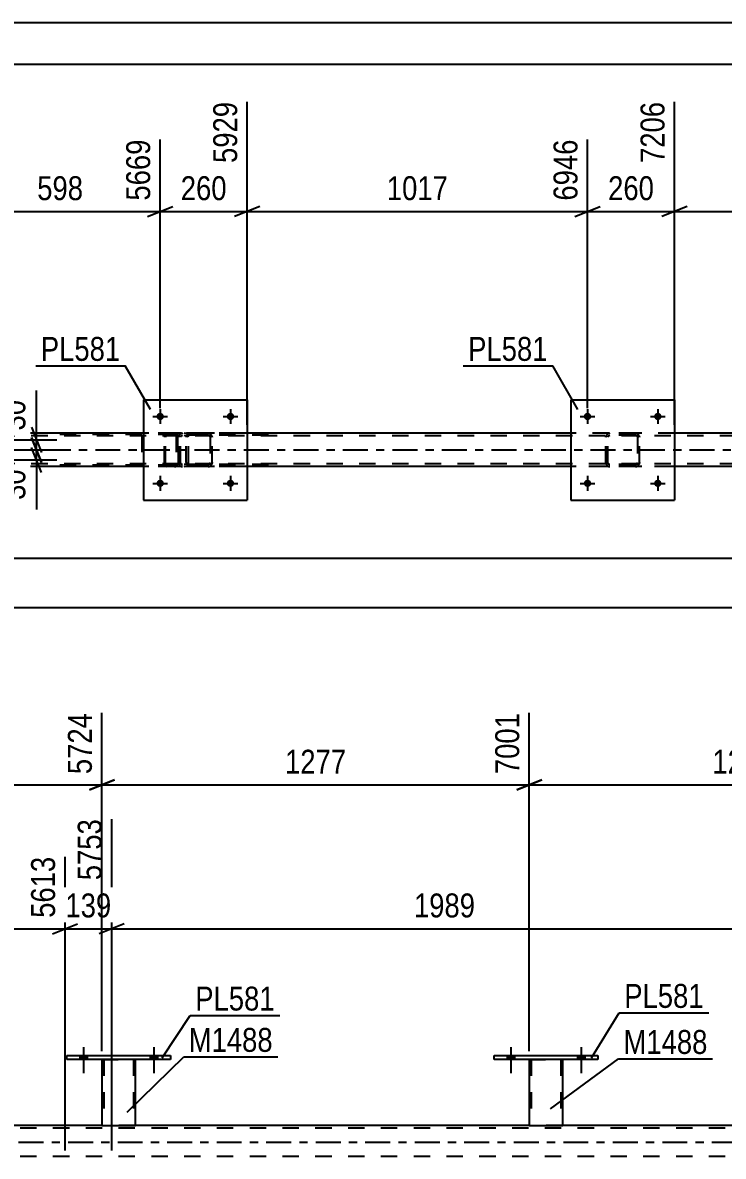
# Model space of a CAD drawing. Header units: millimetres. Extents: x 0 to 841, y 0 to 594.
# Drawn here: x 297 to 380.7, y 458.4 to 594 of the extents above; entities that cross this region are included whole.
import ezdxf

# ---------------------------------------------------------------- set-up
doc = ezdxf.new("R2010")
doc.units = ezdxf.units.MM
doc.linetypes.add('DXK_LINE_DOT2', pattern=[3.9198, 1.9599, -1.9599])
doc.linetypes.add('DXK_LINE_DOT3', pattern=[5.9187, 2.979, -0.9799, 0.9799, -0.9799])
doc.styles.add('Arial Narrow', font='ARIALN.TTF', dxfattribs={"height": 0.2})

# ---------------------------------------------------------------- blocks, each defined once
blk = doc.blocks.new('Unknown-814553173-1135')
at = {"color": 5, "linetype": 'Continuous'}
for p, q in [((841, 594), (0, 594)), ((836, 589), (5, 589))]:
    blk.add_line(p, q, dxfattribs=at)
blk = doc.blocks.new('Part-814553173-2901 - 2851')
at = {"color": 7, "linetype": 'DXK_LINE_DOT2'}
for p, q in [((750.76, 544.58), (86.69, 544.58)), ((323.83, 544.9), (311.43, 544.9)), ((374.91, 544.9), (362.51, 544.9)), ((750.76, 541.22), (86.69, 541.22)), ((750.76, 540.9), (107.11, 540.9)), ((323.83, 540.9), (311.43, 540.9)), ((374.91, 540.9), (362.51, 540.9))]:
    blk.add_line(p, q, dxfattribs=at)
at = {"color": 2, "linetype": 'Continuous'}
for p, q in [((311.43, 544.9), (289.52, 544.9)), ((362.51, 544.9), (323.83, 544.9)), ((413.6, 544.9), (374.91, 544.9)), ((311.43, 540.9), (289.52, 540.9)), ((362.51, 540.9), (323.83, 540.9)), ((413.6, 540.9), (374.91, 540.9))]:
    blk.add_line(p, q, dxfattribs=at)
at = {"color": 7, "linetype": 'DXK_LINE_DOT3'}
blk.add_line((86.69, 542.9), (750.76, 542.9), dxfattribs=at)
blk = doc.blocks.new('Bolt-814553173-2931 - 2851')
at = {"linetype": 'Continuous'}
for points in [[(313.87, 546.9, -1), (312.99, 546.9, -1)], [(322.27, 546.9, -1), (321.39, 546.9, -1)]]:
    blk.add_hatch(color=1, dxfattribs=at).paths.add_polyline_path(points)
at = {"color": 1, "linetype": 'Continuous'}
for p, q in [((312.55, 546.9), (314.31, 546.9)), ((313.43, 547.78), (313.43, 546.02)), ((320.95, 546.9), (322.71, 546.9)), ((321.83, 547.78), (321.83, 546.02))]:
    blk.add_line(p, q, dxfattribs=at)
blk = doc.blocks.new('Bolt-814553173-2932 - 2851')
at = {"linetype": 'Continuous'}
for points in [[(313.87, 538.9, -1), (312.99, 538.9, -1)], [(322.27, 538.9, -1), (321.39, 538.9, -1)]]:
    blk.add_hatch(color=1, dxfattribs=at).paths.add_polyline_path(points)
at = {"color": 1, "linetype": 'Continuous'}
for p, q in [((313.43, 539.78), (313.43, 538.02)), ((321.83, 539.78), (321.83, 538.02)), ((312.55, 538.9), (314.31, 538.9)), ((320.95, 538.9), (322.71, 538.9))]:
    blk.add_line(p, q, dxfattribs=at)
blk = doc.blocks.new('Bolt-814553173-2949 - 2851')
at = {"linetype": 'Continuous'}
for points in [[(364.95, 546.9, -1), (364.07, 546.9, -1)], [(373.35, 546.9, -1), (372.47, 546.9, -1)]]:
    blk.add_hatch(color=1, dxfattribs=at).paths.add_polyline_path(points)
at = {"color": 1, "linetype": 'Continuous'}
for p, q in [((363.63, 546.9), (365.39, 546.9)), ((364.51, 547.78), (364.51, 546.02)), ((372.03, 546.9), (373.79, 546.9)), ((372.91, 547.78), (372.91, 546.02))]:
    blk.add_line(p, q, dxfattribs=at)
blk = doc.blocks.new('Bolt-814553173-2950 - 2851')
at = {"linetype": 'Continuous'}
for points in [[(364.95, 538.9, -1), (364.07, 538.9, -1)], [(373.35, 538.9, -1), (372.47, 538.9, -1)]]:
    blk.add_hatch(color=1, dxfattribs=at).paths.add_polyline_path(points)
at = {"color": 1, "linetype": 'Continuous'}
for p, q in [((364.51, 539.78), (364.51, 538.02)), ((372.91, 539.78), (372.91, 538.02)), ((363.63, 538.9), (365.39, 538.9)), ((372.03, 538.9), (373.79, 538.9))]:
    blk.add_line(p, q, dxfattribs=at)
blk = doc.blocks.new('Part-814553173-2980 - 2851')
at = {"color": 2, "linetype": 'Continuous'}
for p, q in [((311.43, 548.9), (311.43, 536.9)), ((311.43, 548.9), (323.83, 548.9)), ((323.83, 548.9), (323.83, 536.9)), ((311.43, 536.9), (323.83, 536.9))]:
    blk.add_line(p, q, dxfattribs=at)
blk = doc.blocks.new('Part-814553173-2981 - 2851')
at = {"color": 7, "linetype": 'DXK_LINE_DOT2'}
for p, q in [((315.63, 544.42), (315.67, 544.6)), ((315.67, 544.6), (315.63, 544.42)), ((315.63, 541.38), (315.63, 544.42)), ((315.87, 544.42), (315.89, 544.51)), ((315.87, 541.38), (315.87, 544.42)), ((315.89, 544.51), (315.94, 544.59)), ((315.93, 544.86), (316.11, 544.9)), ((316.11, 544.9), (315.93, 544.86)), ((315.94, 544.59), (316.02, 544.64)), ((316.02, 544.64), (316.11, 544.66)), ((319.15, 544.9), (316.11, 544.9)), ((319.15, 544.66), (316.11, 544.66)), ((319.15, 544.9), (319.34, 544.86)), ((319.34, 544.86), (319.15, 544.9)), ((319.15, 544.66), (319.25, 544.64)), ((319.25, 544.64), (319.32, 544.59)), ((319.32, 544.59), (319.38, 544.51)), ((319.38, 544.51), (319.39, 544.42)), ((319.39, 544.42), (319.39, 541.38)), ((319.6, 544.6), (319.63, 544.42)), ((319.63, 544.42), (319.6, 544.6)), ((319.63, 541.38), (319.63, 544.42)), ((315.67, 541.19), (315.63, 541.38)), ((315.63, 541.38), (315.67, 541.19)), ((315.89, 541.29), (315.87, 541.38)), ((315.94, 541.21), (315.89, 541.29)), ((316.02, 541.16), (315.94, 541.21)), ((316.11, 541.14), (316.02, 541.16)), ((319.15, 541.14), (316.11, 541.14)), ((319.25, 541.16), (319.15, 541.14)), ((319.32, 541.21), (319.25, 541.16)), ((319.38, 541.29), (319.32, 541.21)), ((319.39, 541.38), (319.38, 541.29)), ((319.63, 541.38), (319.6, 541.19)), ((319.6, 541.19), (319.63, 541.38)), ((316.11, 540.9), (315.93, 540.93)), ((315.93, 540.93), (316.11, 540.9)), ((319.15, 540.9), (316.11, 540.9)), ((319.34, 540.93), (319.15, 540.9)), ((319.15, 540.9), (319.34, 540.93))]:
    blk.add_line(p, q, dxfattribs=at)
at = {"color": 7, "linetype": 'DXK_LINE_DOT3'}
blk.add_line((317.63, 542.9), (317.63, 542.9), dxfattribs=at)
at = {"color": 7, "linetype": 'DXK_LINE_DOT2'}
for centre, start, end in [((316.11, 544.42), 112.5, 157.5), ((316.11, 544.42), 112.5, 157.5), ((319.15, 544.42), 22.5, 67.5), ((319.15, 544.42), 22.5, 67.5), ((316.11, 541.38), 202.5, 247.5), ((316.11, 541.38), 202.5, 247.5), ((319.15, 541.38), 292.5, 337.5), ((319.15, 541.38), 292.5, 337.5)]:
    blk.add_arc(centre, 0.48, start, end, dxfattribs=at)
blk = doc.blocks.new('Part-814553173-3034 - 2851')
at = {"color": 2, "linetype": 'Continuous'}
for p, q in [((362.51, 548.9), (362.51, 536.9)), ((362.51, 548.9), (374.91, 548.9)), ((374.91, 548.9), (374.91, 536.9)), ((362.51, 536.9), (374.91, 536.9))]:
    blk.add_line(p, q, dxfattribs=at)
blk = doc.blocks.new('Part-814553173-3035 - 2851')
at = {"color": 7, "linetype": 'DXK_LINE_DOT2'}
for p, q in [((366.71, 544.42), (366.75, 544.6)), ((366.75, 544.6), (366.71, 544.42)), ((366.71, 541.38), (366.71, 544.42)), ((366.95, 544.42), (366.97, 544.51)), ((366.95, 541.38), (366.95, 544.42)), ((366.97, 544.51), (367.03, 544.59)), ((367.01, 544.86), (367.19, 544.9)), ((367.19, 544.9), (367.01, 544.86)), ((367.03, 544.59), (367.1, 544.64)), ((367.1, 544.64), (367.19, 544.66)), ((370.23, 544.9), (367.19, 544.9)), ((370.23, 544.66), (367.19, 544.66)), ((370.23, 544.9), (370.42, 544.86)), ((370.42, 544.86), (370.23, 544.9)), ((370.23, 544.66), (370.33, 544.64)), ((370.33, 544.64), (370.4, 544.59)), ((370.4, 544.59), (370.46, 544.51)), ((370.46, 544.51), (370.47, 544.42)), ((370.47, 544.42), (370.47, 541.38)), ((370.68, 544.6), (370.71, 544.42)), ((370.71, 544.42), (370.68, 544.6)), ((370.71, 541.38), (370.71, 544.42)), ((366.75, 541.19), (366.71, 541.38)), ((366.71, 541.38), (366.75, 541.19)), ((366.97, 541.29), (366.95, 541.38)), ((367.03, 541.21), (366.97, 541.29)), ((367.1, 541.16), (367.03, 541.21)), ((367.19, 541.14), (367.1, 541.16)), ((370.23, 541.14), (367.19, 541.14)), ((370.33, 541.16), (370.23, 541.14)), ((370.4, 541.21), (370.33, 541.16)), ((370.46, 541.29), (370.4, 541.21)), ((370.47, 541.38), (370.46, 541.29)), ((370.71, 541.38), (370.68, 541.19)), ((370.68, 541.19), (370.71, 541.38)), ((367.19, 540.9), (367.01, 540.93)), ((367.01, 540.93), (367.19, 540.9)), ((370.23, 540.9), (367.19, 540.9)), ((370.42, 540.93), (370.23, 540.9)), ((370.23, 540.9), (370.42, 540.93))]:
    blk.add_line(p, q, dxfattribs=at)
at = {"color": 7, "linetype": 'DXK_LINE_DOT3'}
blk.add_line((368.71, 542.9), (368.71, 542.9), dxfattribs=at)
at = {"color": 7, "linetype": 'DXK_LINE_DOT2'}
for centre, start, end in [((367.19, 544.42), 112.5, 157.5), ((367.19, 544.42), 112.5, 157.5), ((370.23, 544.42), 22.5, 67.5), ((370.23, 544.42), 22.5, 67.5), ((367.19, 541.38), 202.5, 247.5), ((367.19, 541.38), 202.5, 247.5), ((370.23, 541.38), 292.5, 337.5), ((370.23, 541.38), 292.5, 337.5)]:
    blk.add_arc(centre, 0.48, start, end, dxfattribs=at)
blk = doc.blocks.new('Part-814553173-3053 - 2851')
at = {"color": 7, "linetype": 'DXK_LINE_DOT2'}
for p, q in [((313.96, 544.6), (313.94, 544.42)), ((313.94, 541.38), (313.94, 544.42)), ((314.02, 544.76), (313.96, 544.6)), ((314.11, 544.86), (314.02, 544.76)), ((314.08, 544.42), (314.09, 544.51)), ((314.08, 541.38), (314.08, 544.42)), ((314.09, 544.51), (314.12, 544.59)), ((314.21, 544.9), (314.11, 544.86)), ((314.12, 544.59), (314.16, 544.64)), ((314.16, 544.64), (314.21, 544.66)), ((326.37, 544.9), (314.21, 544.9)), ((326.37, 544.66), (314.21, 544.66)), ((315.49, 544.9), (315.49, 544.66)), ((316.5, 544.86), (316.3, 544.9)), ((316.3, 544.66), (316.4, 544.64)), ((316.4, 544.64), (316.48, 544.59)), ((316.48, 544.59), (316.54, 544.51)), ((316.54, 544.51), (316.55, 544.42)), ((316.55, 541.38), (316.55, 544.42)), ((316.78, 544.56), (316.77, 544.6)), ((316.81, 544.42), (316.78, 544.56)), ((316.81, 541.38), (316.81, 544.42)), ((313.94, 541.38), (313.96, 541.2)), ((313.96, 541.2), (314.02, 541.04)), ((314.02, 541.04), (314.11, 540.94)), ((314.09, 541.29), (314.08, 541.38)), ((314.12, 541.21), (314.09, 541.29)), ((314.16, 541.16), (314.12, 541.21)), ((314.21, 541.14), (314.16, 541.16)), ((326.37, 541.14), (314.21, 541.14)), ((315.49, 540.9), (315.49, 541.14)), ((316.4, 541.16), (316.3, 541.14)), ((316.48, 541.21), (316.4, 541.16)), ((316.54, 541.29), (316.48, 541.21)), ((316.55, 541.38), (316.54, 541.29)), ((316.77, 541.2), (316.81, 541.38)), ((314.11, 540.94), (314.21, 540.9)), ((326.37, 540.9), (314.21, 540.9)), ((316.3, 540.9), (316.5, 540.94))]:
    blk.add_line(p, q, dxfattribs=at)
for centre, start, end in [((316.32, 544.4), 23.8494, 68.8059), ((316.32, 541.39), 291.1941, 336.1506)]:
    blk.add_arc(centre, 0.492, start, end, dxfattribs=at)
blk = doc.blocks.new('Part-814553173-3067 - 2851')
at = {"color": 7, "linetype": 'DXK_LINE_DOT2'}
for p, q in [((315.15, 544.9), (299.82, 544.9)), ((315.15, 544.74), (299.82, 544.74)), ((311.26, 544.7), (311.23, 544.58)), ((311.23, 544.58), (311.23, 541.22)), ((311.4, 544.58), (311.41, 544.64)), ((311.4, 544.58), (311.4, 541.22)), ((311.41, 544.64), (311.45, 544.69)), ((311.57, 544.9), (311.44, 544.88)), ((311.45, 544.69), (311.51, 544.73)), ((311.51, 544.73), (311.57, 544.74)), ((315.28, 544.88), (315.15, 544.9)), ((315.15, 544.74), (315.21, 544.73)), ((315.21, 544.73), (315.27, 544.69)), ((315.27, 544.69), (315.3, 544.64)), ((315.3, 544.64), (315.32, 544.58)), ((315.32, 544.58), (315.32, 541.22)), ((315.49, 544.58), (315.46, 544.7)), ((315.49, 544.58), (315.49, 541.22)), ((315.15, 541.06), (299.82, 541.06)), ((311.23, 541.22), (311.26, 541.1)), ((311.41, 541.16), (311.4, 541.22)), ((311.45, 541.11), (311.41, 541.16)), ((311.51, 541.07), (311.45, 541.11)), ((311.57, 541.06), (311.51, 541.07)), ((315.21, 541.07), (315.15, 541.06)), ((315.27, 541.11), (315.21, 541.07)), ((315.3, 541.16), (315.27, 541.11)), ((315.32, 541.22), (315.3, 541.16)), ((315.46, 541.1), (315.49, 541.22)), ((315.15, 540.9), (299.82, 540.9)), ((311.44, 540.92), (311.57, 540.9)), ((315.15, 540.9), (315.28, 540.92))]:
    blk.add_line(p, q, dxfattribs=at)
for centre, start, end in [((315.16, 544.57), 24.32, 69.2417), ((311.56, 541.23), 204.32, 249.2417), ((315.16, 541.23), 290.7583, 335.68)]:
    blk.add_arc(centre, 0.331, start, end, dxfattribs=at)
blk = doc.blocks.new('Part-814553173-3828 - 3758')
at = {"color": 2, "linetype": 'Continuous'}
for p, q in [((306.46, 469.99), (306.46, 462.08)), ((310.46, 462.08), (310.46, 469.99)), ((306.46, 462.08), (310.46, 462.08))]:
    blk.add_line(p, q, dxfattribs=at)
at = {"color": 7, "linetype": 'DXK_LINE_DOT2'}
for p, q in [((306.46, 469.99), (310.46, 469.99)), ((306.46, 469.99), (306.46, 469.99)), ((306.46, 469.99), (306.46, 469.99)), ((306.7, 469.99), (306.7, 462.08)), ((310.22, 469.99), (310.22, 462.08)), ((310.46, 469.99), (310.46, 469.99)), ((310.46, 469.99), (310.46, 469.99)), ((310.17, 462.08), (310.2, 462.08)), ((310.17, 462.08), (310.2, 462.08)), ((310.2, 462.08), (310.22, 462.08)), ((310.2, 462.08), (310.22, 462.08))]:
    blk.add_line(p, q, dxfattribs=at)
blk = doc.blocks.new('Part-814553173-3833 - 3758')
at = {"color": 2, "linetype": 'Continuous'}
for p, q in [((302.26, 470.47), (314.66, 470.47)), ((302.26, 469.99), (302.26, 470.47)), ((314.66, 469.99), (302.26, 469.99)), ((314.66, 470.47), (314.66, 469.99))]:
    blk.add_line(p, q, dxfattribs=at)
blk = doc.blocks.new('Bolt-814553173-3795 - 3758')
at = {"linetype": 'Continuous'}
for points in [[(354.9, 469.99), (355.78, 469.99), (355.78, 470.47), (354.9, 470.47)], [(363.3, 469.99), (364.18, 469.99), (364.18, 470.47), (363.3, 470.47)]]:
    blk.add_hatch(color=1, dxfattribs=at).paths.add_polyline_path(points)
at = {"color": 1, "linetype": 'Continuous'}
for p, q in [((355.34, 471.47), (355.34, 468.35)), ((363.74, 471.47), (363.74, 468.35)), ((354.9, 470.47), (354.9, 469.99)), ((355.78, 470.47), (355.78, 469.99)), ((363.3, 470.47), (363.3, 469.99)), ((364.18, 470.47), (364.18, 469.99))]:
    blk.add_line(p, q, dxfattribs=at)
blk = doc.blocks.new('Bolt-814553173-3796 - 3758')
at = {"linetype": 'Continuous'}
for points in [[(354.9, 469.99), (355.78, 469.99), (355.78, 470.47), (354.9, 470.47)], [(363.3, 469.99), (364.18, 469.99), (364.18, 470.47), (363.3, 470.47)]]:
    blk.add_hatch(color=1, dxfattribs=at).paths.add_polyline_path(points)
at = {"color": 1, "linetype": 'Continuous'}
for p, q in [((355.34, 471.47), (355.34, 468.35)), ((363.74, 471.47), (363.74, 468.35)), ((354.9, 470.47), (354.9, 469.99)), ((355.78, 470.47), (355.78, 469.99)), ((363.3, 470.47), (363.3, 469.99)), ((364.18, 470.47), (364.18, 469.99))]:
    blk.add_line(p, q, dxfattribs=at)
blk = doc.blocks.new('Bolt-814553173-3801 - 3758')
at = {"linetype": 'Continuous'}
for points in [[(303.82, 469.99), (304.7, 469.99), (304.7, 470.47), (303.82, 470.47)], [(312.22, 469.99), (313.1, 469.99), (313.1, 470.47), (312.22, 470.47)]]:
    blk.add_hatch(color=1, dxfattribs=at).paths.add_polyline_path(points)
at = {"color": 1, "linetype": 'Continuous'}
for p, q in [((304.26, 471.47), (304.26, 468.35)), ((312.66, 471.47), (312.66, 468.35)), ((303.82, 470.47), (303.82, 469.99)), ((304.7, 470.47), (304.7, 469.99)), ((312.22, 470.47), (312.22, 469.99)), ((313.1, 470.47), (313.1, 469.99))]:
    blk.add_line(p, q, dxfattribs=at)
blk = doc.blocks.new('Part-814553173-3873 - 3758')
at = {"color": 2, "linetype": 'Continuous'}
for p, q in [((353.34, 470.47), (365.74, 470.47)), ((353.34, 469.99), (353.34, 470.47)), ((365.74, 469.99), (353.34, 469.99)), ((365.74, 470.47), (365.74, 469.99))]:
    blk.add_line(p, q, dxfattribs=at)
blk = doc.blocks.new('Bolt-814553173-3802 - 3758')
at = {"linetype": 'Continuous'}
for points in [[(303.82, 469.99), (304.7, 469.99), (304.7, 470.47), (303.82, 470.47)], [(312.22, 469.99), (313.1, 469.99), (313.1, 470.47), (312.22, 470.47)]]:
    blk.add_hatch(color=1, dxfattribs=at).paths.add_polyline_path(points)
at = {"color": 1, "linetype": 'Continuous'}
for p, q in [((304.26, 471.47), (304.26, 468.35)), ((312.66, 471.47), (312.66, 468.35)), ((303.82, 470.47), (303.82, 469.99)), ((304.7, 470.47), (304.7, 469.99)), ((312.22, 470.47), (312.22, 469.99)), ((313.1, 470.47), (313.1, 469.99))]:
    blk.add_line(p, q, dxfattribs=at)
blk = doc.blocks.new('Part-814553173-3868 - 3758')
at = {"color": 2, "linetype": 'Continuous'}
for p, q in [((357.54, 469.99), (357.54, 462.08)), ((361.54, 462.08), (361.54, 469.99)), ((357.54, 462.08), (361.54, 462.08))]:
    blk.add_line(p, q, dxfattribs=at)
at = {"color": 7, "linetype": 'DXK_LINE_DOT2'}
for p, q in [((357.54, 469.99), (361.54, 469.99)), ((357.54, 469.99), (357.54, 469.99)), ((357.54, 469.99), (357.54, 469.99)), ((357.78, 469.99), (357.78, 462.08)), ((361.3, 469.99), (361.3, 462.08)), ((361.54, 469.99), (361.54, 469.99)), ((361.54, 469.99), (361.54, 469.99)), ((361.25, 462.08), (361.28, 462.08)), ((361.25, 462.08), (361.28, 462.08)), ((361.28, 462.08), (361.3, 462.08)), ((361.28, 462.08), (361.3, 462.08))]:
    blk.add_line(p, q, dxfattribs=at)
blk = doc.blocks.new('Part-814553173-4077 - 3758')
at = {"color": 7, "linetype": 'DXK_LINE_DOT2'}
for p, q in [((741.59, 461.76), (77.52, 461.76)), ((310.46, 462.08), (306.46, 462.08)), ((361.54, 462.08), (357.54, 462.08)), ((741.59, 458.4), (77.52, 458.4))]:
    blk.add_line(p, q, dxfattribs=at)
at = {"color": 2, "linetype": 'Continuous'}
for p, q in [((306.46, 462.08), (277.75, 462.08)), ((357.54, 462.08), (310.46, 462.08)), ((408.62, 462.08), (361.54, 462.08))]:
    blk.add_line(p, q, dxfattribs=at)
at = {"color": 7, "linetype": 'DXK_LINE_DOT3'}
blk.add_line((77.52, 460.08), (741.59, 460.08), dxfattribs=at)
blk = doc.blocks.new('StraightDimension-814553173-3656 - 2851')
at = {"color": 7, "linetype": 'Continuous'}
blk.add_line((86.05, 524.05), (793.32, 524.05), dxfattribs=at)
blk = doc.blocks.new('StraightDimension-814553173-13170 - 2851')
at = {"color": 7, "linetype": 'Continuous'}
for p, q in [((374.91, 545.9), (374.91, 584.54)), ((364.51, 547.9), (364.51, 580.04)), ((363.01, 570.82), (366.01, 572.02)), ((364.51, 571.42), (374.91, 571.42)), ((376.41, 572.02), (373.41, 570.82))]:
    blk.add_line(p, q, dxfattribs=at)
at = {"color": 0}
blk.add_wipeout([(373.06, 572.17), (373.06, 576.37), (366.37, 576.37), (366.37, 572.17)], dxfattribs=at)
at = {"color": 3, "style": 'Arial Narrow'}
blk.add_text('260', height=2.863, dxfattribs=at).set_placement((366.97, 572.77))
at = {"color": 0, "linetype": 'Continuous'}
blk.add_wipeout([(374.31, 585.14), (370.11, 585.14), (370.11, 576.62), (374.31, 576.62)], dxfattribs=at)
at = {"color": 3, "linetype": 'Continuous', "style": 'Arial Narrow'}
blk.add_text('7206', height=2.863, rotation=90.0002, dxfattribs=at).set_placement((373.71, 577.22))
blk = doc.blocks.new('StraightDimension-814553173-3677 - 2851')
at = {"color": 7, "linetype": 'Continuous'}
blk.add_line((86.69, 529.96), (792.68, 529.96), dxfattribs=at)
blk = doc.blocks.new('StraightDimension-814553173-13169 - 2851')
at = {"color": 7, "linetype": 'Continuous'}
for p, q in [((374.91, 545.9), (374.91, 584.54)), ((415.6, 547.9), (415.6, 580.04)), ((376.41, 572.02), (373.41, 570.82)), ((374.91, 571.42), (415.6, 571.42)), ((414.1, 570.82), (417.1, 572.02))]:
    blk.add_line(p, q, dxfattribs=at)
at = {"color": 0}
blk.add_wipeout([(399.51, 572.17), (399.51, 576.37), (391, 576.37), (391, 572.17)], dxfattribs=at)
at = {"color": 3, "style": 'Arial Narrow'}
blk.add_text('1017', height=2.863, dxfattribs=at).set_placement((391.6, 572.77))
at = {"color": 0, "linetype": 'Continuous'}
blk.add_wipeout([(415, 580.64), (410.8, 580.64), (410.8, 572.12), (415, 572.12)], dxfattribs=at)
at = {"color": 3, "linetype": 'Continuous', "style": 'Arial Narrow'}
blk.add_text('8223', height=2.863, rotation=90.0002, dxfattribs=at).set_placement((414.4, 572.72))
blk = doc.blocks.new('StraightDimension-814553173-13171 - 2851')
at = {"color": 7, "linetype": 'Continuous'}
for p, q in [((323.83, 545.9), (323.83, 584.54)), ((364.51, 547.9), (364.51, 580.04)), ((325.33, 572.02), (322.33, 570.82)), ((323.83, 571.42), (364.51, 571.42)), ((363.01, 570.82), (366.01, 572.02))]:
    blk.add_line(p, q, dxfattribs=at)
at = {"color": 0}
blk.add_wipeout([(348.43, 572.17), (348.43, 576.37), (339.92, 576.37), (339.92, 572.17)], dxfattribs=at)
at = {"color": 3, "style": 'Arial Narrow'}
blk.add_text('1017', height=2.863, dxfattribs=at).set_placement((340.52, 572.77))
at = {"color": 0, "linetype": 'Continuous'}
blk.add_wipeout([(363.91, 580.64), (359.71, 580.64), (359.71, 572.12), (363.91, 572.12)], dxfattribs=at)
at = {"color": 3, "linetype": 'Continuous', "style": 'Arial Narrow'}
blk.add_text('6946', height=2.863, rotation=90.0002, dxfattribs=at).set_placement((363.31, 572.72))
blk = doc.blocks.new('StraightDimension-814553173-13172 - 2851')
at = {"color": 7, "linetype": 'Continuous'}
for p, q in [((323.83, 545.9), (323.83, 584.54)), ((313.43, 547.9), (313.43, 580.04)), ((311.93, 570.82), (314.93, 572.02)), ((313.43, 571.42), (323.83, 571.42)), ((325.33, 572.02), (322.33, 570.82))]:
    blk.add_line(p, q, dxfattribs=at)
at = {"color": 0}
blk.add_wipeout([(321.98, 572.17), (321.98, 576.37), (315.29, 576.37), (315.29, 572.17)], dxfattribs=at)
at = {"color": 3, "style": 'Arial Narrow'}
blk.add_text('260', height=2.863, dxfattribs=at).set_placement((315.89, 572.77))
at = {"color": 0, "linetype": 'Continuous'}
blk.add_wipeout([(323.23, 585.14), (319.03, 585.14), (319.03, 576.62), (323.23, 576.62)], dxfattribs=at)
at = {"color": 3, "linetype": 'Continuous', "style": 'Arial Narrow'}
blk.add_text('5929', height=2.863, rotation=90.0002, dxfattribs=at).set_placement((322.63, 577.22))
blk = doc.blocks.new('StraightDimension-814553173-13173 - 2851')
at = {"color": 7, "linetype": 'Continuous'}
for p, q in [((289.52, 545.9), (289.52, 584.54)), ((313.43, 547.9), (313.43, 580.04)), ((291.02, 572.02), (288.02, 570.82)), ((289.52, 571.42), (313.43, 571.42)), ((311.93, 570.82), (314.93, 572.02))]:
    blk.add_line(p, q, dxfattribs=at)
at = {"color": 0}
blk.add_wipeout([(304.82, 572.17), (304.82, 576.37), (298.13, 576.37), (298.13, 572.17)], dxfattribs=at)
at = {"color": 3, "style": 'Arial Narrow'}
blk.add_text('598', height=2.863, dxfattribs=at).set_placement((298.73, 572.77))
at = {"color": 0, "linetype": 'Continuous'}
blk.add_wipeout([(312.83, 580.64), (308.63, 580.64), (308.63, 572.12), (312.83, 572.12)], dxfattribs=at)
at = {"color": 3, "linetype": 'Continuous', "style": 'Arial Narrow'}
blk.add_text('5669', height=2.863, rotation=90.0002, dxfattribs=at).set_placement((312.23, 572.72))
blk = doc.blocks.new('StraightDimension-814553173-14086 - 2851')
at = {"color": 7, "linetype": 'Continuous'}
for p, q in [((298.66, 544.1), (298.66, 550.01)), ((298.66, 544.1), (298.66, 550.01)), ((298.06, 545.6), (299.26, 542.6)), ((289.32, 544.1), (301.06, 544.1)), ((299.26, 541.4), (298.06, 544.4)), ((298.66, 542.9), (298.66, 544.1)), ((289.32, 542.9), (301.06, 542.9))]:
    blk.add_line(p, q, dxfattribs=at)
at = {"color": 0}
blk.add_wipeout([(297.91, 549.48), (293.71, 549.48), (293.71, 544.62), (297.91, 544.62)], dxfattribs=at)
at = {"color": 3, "style": 'Arial Narrow'}
blk.add_text('30', height=2.863, rotation=90.0002, dxfattribs=at).set_placement((297.31, 545.22))
blk = doc.blocks.new('StraightDimension-814553173-14087 - 2851')
at = {"color": 7, "linetype": 'Continuous'}
for p, q in [((298.06, 544.4), (299.26, 541.4)), ((289.32, 542.9), (301.06, 542.9)), ((299.26, 540.2), (298.06, 543.2)), ((298.66, 541.7), (298.66, 542.9)), ((289.32, 541.7), (301.06, 541.7)), ((298.66, 541.7), (298.66, 535.79)), ((298.66, 541.7), (298.66, 535.79))]:
    blk.add_line(p, q, dxfattribs=at)
at = {"color": 0}
blk.add_wipeout([(297.91, 541.17), (293.71, 541.17), (293.71, 536.32), (297.91, 536.32)], dxfattribs=at)
at = {"color": 3, "style": 'Arial Narrow'}
blk.add_text('30', height=2.863, rotation=90.0002, dxfattribs=at).set_placement((297.31, 536.92))
blk = doc.blocks.new('StraightDimension-814553173-4320 - 3758')
at = {"color": 7, "linetype": 'Continuous'}
for p, q in [((307.63, 459.08), (307.63, 498.74)), ((387.19, 459.08), (387.19, 494.24)), ((309.13, 486.23), (306.13, 485.03)), ((307.63, 485.63), (387.19, 485.63)), ((385.69, 485.03), (388.69, 486.23))]:
    blk.add_line(p, q, dxfattribs=at)
at = {"color": 0}
blk.add_wipeout([(351.67, 486.38), (351.67, 490.58), (343.16, 490.58), (343.16, 486.38)], dxfattribs=at)
at = {"color": 3, "style": 'Arial Narrow'}
blk.add_text('1989', height=2.863, dxfattribs=at).set_placement((343.76, 486.98))
at = {"color": 0, "linetype": 'Continuous'}
blk.add_wipeout([(386.59, 494.84), (382.39, 494.84), (382.39, 486.33), (386.59, 486.33)], dxfattribs=at)
at = {"color": 3, "linetype": 'Continuous', "style": 'Arial Narrow'}
blk.add_text('7742', height=2.863, rotation=90.0002, dxfattribs=at).set_placement((385.99, 486.93))
blk = doc.blocks.new('StraightDimension-814553173-4282 - 3758')
at = {"color": 7, "linetype": 'Continuous'}
for p, q in [((222.5, 459.08), (222.5, 498.74)), ((302.06, 459.08), (302.06, 494.24)), ((224, 486.23), (221, 485.03)), ((222.5, 485.63), (302.06, 485.63)), ((300.56, 485.03), (303.56, 486.23))]:
    blk.add_line(p, q, dxfattribs=at)
at = {"color": 0}
blk.add_wipeout([(266.54, 486.38), (266.54, 490.58), (258.02, 490.58), (258.02, 486.38)], dxfattribs=at)
at = {"color": 3, "style": 'Arial Narrow'}
blk.add_text('1989', height=2.863, dxfattribs=at).set_placement((258.62, 486.98))
at = {"color": 0, "linetype": 'Continuous'}
blk.add_wipeout([(301.46, 494.84), (297.26, 494.84), (297.26, 486.33), (301.46, 486.33)], dxfattribs=at)
at = {"color": 3, "linetype": 'Continuous', "style": 'Arial Narrow'}
blk.add_text('5613', height=2.863, rotation=90.0002, dxfattribs=at).set_placement((300.86, 486.93))
blk = doc.blocks.new('StraightDimension-814553173-4301 - 3758')
at = {"color": 7, "linetype": 'Continuous'}
for p, q in [((307.63, 459.08), (307.63, 498.74)), ((302.06, 459.08), (302.06, 494.24)), ((300.56, 485.03), (303.56, 486.23)), ((302.06, 485.63), (307.63, 485.63)), ((309.13, 486.23), (306.13, 485.03))]:
    blk.add_line(p, q, dxfattribs=at)
at = {"color": 0}
blk.add_wipeout([(308.19, 486.38), (308.19, 490.58), (301.5, 490.58), (301.5, 486.38)], dxfattribs=at)
at = {"color": 3, "style": 'Arial Narrow'}
blk.add_text('139', height=2.863, dxfattribs=at).set_placement((302.1, 486.98))
at = {"color": 0, "linetype": 'Continuous'}
blk.add_wipeout([(307.03, 499.34), (302.83, 499.34), (302.83, 490.83), (307.03, 490.83)], dxfattribs=at)
at = {"color": 3, "linetype": 'Continuous', "style": 'Arial Narrow'}
blk.add_text('5753', height=2.863, rotation=90.0002, dxfattribs=at).set_placement((306.43, 491.43))
blk = doc.blocks.new('StraightDimension-814553173-14584 - 3758')
at = {"color": 7, "linetype": 'Continuous'}
for p, q in [((357.54, 470.99), (357.54, 511.44)), ((408.62, 470.99), (408.62, 511.44)), ((359.04, 503.42), (356.04, 502.22)), ((407.12, 502.22), (410.12, 503.42)), ((357.54, 502.82), (408.62, 502.82))]:
    blk.add_line(p, q, dxfattribs=at)
at = {"color": 0}
blk.add_wipeout([(387.34, 503.57), (387.34, 507.77), (378.83, 507.77), (378.83, 503.57)], dxfattribs=at)
at = {"color": 3, "style": 'Arial Narrow'}
blk.add_text('1277', height=2.863, dxfattribs=at).set_placement((379.43, 504.17))
at = {"color": 0, "linetype": 'Continuous'}
blk.add_wipeout([(408.02, 512.04), (403.82, 512.04), (403.82, 503.52), (408.02, 503.52)], dxfattribs=at)
at = {"color": 3, "linetype": 'Continuous', "style": 'Arial Narrow'}
blk.add_text('8278', height=2.863, rotation=90.0002, dxfattribs=at).set_placement((407.42, 504.12))
blk = doc.blocks.new('StraightDimension-814553173-14585 - 3758')
at = {"color": 7, "linetype": 'Continuous'}
for p, q in [((306.46, 470.99), (306.46, 511.44)), ((357.54, 470.99), (357.54, 511.44)), ((307.96, 503.42), (304.96, 502.22)), ((356.04, 502.22), (359.04, 503.42)), ((306.46, 502.82), (357.54, 502.82))]:
    blk.add_line(p, q, dxfattribs=at)
at = {"color": 0}
blk.add_wipeout([(336.26, 503.57), (336.26, 507.77), (327.75, 507.77), (327.75, 503.57)], dxfattribs=at)
at = {"color": 3, "style": 'Arial Narrow'}
blk.add_text('1277', height=2.863, dxfattribs=at).set_placement((328.35, 504.17))
at = {"color": 0, "linetype": 'Continuous'}
blk.add_wipeout([(356.94, 512.04), (352.74, 512.04), (352.74, 503.52), (356.94, 503.52)], dxfattribs=at)
at = {"color": 3, "linetype": 'Continuous', "style": 'Arial Narrow'}
blk.add_text('7001', height=2.863, rotation=90.0002, dxfattribs=at).set_placement((356.34, 504.12))
blk = doc.blocks.new('StraightDimension-814553173-14586 - 3758')
at = {"color": 7, "linetype": 'Continuous'}
for p, q in [((273.75, 470.92), (273.75, 511.44)), ((306.46, 470.99), (306.46, 511.44)), ((275.25, 503.42), (272.25, 502.22)), ((304.96, 502.22), (307.96, 503.42)), ((273.75, 502.82), (306.46, 502.82))]:
    blk.add_line(p, q, dxfattribs=at)
at = {"color": 0}
blk.add_wipeout([(293.45, 503.57), (293.45, 507.77), (286.76, 507.77), (286.76, 503.57)], dxfattribs=at)
at = {"color": 3, "style": 'Arial Narrow'}
blk.add_text('818', height=2.863, dxfattribs=at).set_placement((287.36, 504.17))
at = {"color": 0, "linetype": 'Continuous'}
blk.add_wipeout([(305.86, 512.04), (301.66, 512.04), (301.66, 503.52), (305.86, 503.52)], dxfattribs=at)
at = {"color": 3, "linetype": 'Continuous', "style": 'Arial Narrow'}
blk.add_text('5724', height=2.863, rotation=90.0002, dxfattribs=at).set_placement((305.26, 504.12))
blk = doc.blocks.new('Mark-814553173-2976 - 2851')
at = {"color": 0}
blk.add_wipeout([(308.66, 553.55), (308.66, 556.55), (299.16, 556.55), (299.16, 553.55)], dxfattribs=at)
blk.add_wipeout([(308.66, 553.55), (308.66, 556.55), (299.16, 556.55), (299.16, 553.55)], dxfattribs=at)
at = {"color": 30, "linetype": 'Continuous'}
for p in [(298.56, 552.95), (312.26, 547.75)]:
    blk.add_line(p, (309.26, 552.95), dxfattribs=at)
at = {"color": 3, "style": 'Arial Narrow'}
blk.add_text('PL581', height=2.863, dxfattribs=at).set_placement((299.16, 553.55))
blk = doc.blocks.new('Mark-814553173-3030 - 2851')
at = {"color": 0}
blk.add_wipeout([(359.75, 553.55), (359.75, 556.55), (350.24, 556.55), (350.24, 553.55)], dxfattribs=at)
blk.add_wipeout([(359.75, 553.55), (359.75, 556.55), (350.24, 556.55), (350.24, 553.55)], dxfattribs=at)
at = {"color": 30, "linetype": 'Continuous'}
for p in [(349.64, 552.95), (363.35, 547.75)]:
    blk.add_line(p, (360.35, 552.95), dxfattribs=at)
at = {"color": 3, "style": 'Arial Narrow'}
blk.add_text('PL581', height=2.863, dxfattribs=at).set_placement((350.24, 553.55))
blk = doc.blocks.new('Mark-814553173-3829 - 3758')
at = {"color": 0}
blk.add_wipeout([(327.12, 475.84), (327.12, 478.84), (317.62, 478.84), (317.62, 475.84)], dxfattribs=at)
blk.add_wipeout([(327.12, 475.84), (327.12, 478.84), (317.62, 478.84), (317.62, 475.84)], dxfattribs=at)
at = {"color": 30, "linetype": 'Continuous'}
for p, q in [((313.66, 470.18), (317.02, 475.24)), ((317.02, 475.24), (327.72, 475.24))]:
    blk.add_line(p, q, dxfattribs=at)
at = {"color": 3, "style": 'Arial Narrow'}
blk.add_text('PL581', height=2.863, dxfattribs=at).set_placement((317.62, 475.84))
blk = doc.blocks.new('Mark-814553173-3824 - 3758')
at = {"color": 0}
blk.add_wipeout([(326.89, 470.9), (326.89, 473.9), (316.84, 473.9), (316.84, 470.9)], dxfattribs=at)
blk.add_wipeout([(326.89, 470.9), (326.89, 473.9), (316.84, 473.9), (316.84, 470.9)], dxfattribs=at)
at = {"color": 30, "linetype": 'Continuous'}
for p, q in [((309.5, 463.69), (316.24, 470.3)), ((316.24, 470.3), (327.49, 470.3))]:
    blk.add_line(p, q, dxfattribs=at)
at = {"color": 3, "style": 'Arial Narrow'}
blk.add_text('M1488', height=2.863, dxfattribs=at).set_placement((316.84, 470.9))
blk = doc.blocks.new('Mark-814553173-3869 - 3758')
at = {"color": 0}
blk.add_wipeout([(378.41, 476.16), (378.41, 479.16), (368.9, 479.16), (368.9, 476.16)], dxfattribs=at)
blk.add_wipeout([(378.41, 476.16), (378.41, 479.16), (368.9, 479.16), (368.9, 476.16)], dxfattribs=at)
at = {"color": 30, "linetype": 'Continuous'}
for p, q in [((364.98, 470.19), (368.3, 475.56)), ((368.3, 475.56), (379.01, 475.56))]:
    blk.add_line(p, q, dxfattribs=at)
at = {"color": 3, "style": 'Arial Narrow'}
blk.add_text('PL581', height=2.863, dxfattribs=at).set_placement((368.9, 476.16))
blk = doc.blocks.new('Mark-814553173-3864 - 3758')
at = {"color": 0}
blk.add_wipeout([(378.86, 470.65), (378.86, 473.65), (368.81, 473.65), (368.81, 470.65)], dxfattribs=at)
blk.add_wipeout([(378.86, 470.65), (378.86, 473.65), (368.81, 473.65), (368.81, 470.65)], dxfattribs=at)
at = {"color": 30, "linetype": 'Continuous'}
for p, q in [((360.07, 464.08), (368.21, 470.05)), ((368.21, 470.05), (379.46, 470.05))]:
    blk.add_line(p, q, dxfattribs=at)
at = {"color": 3, "style": 'Arial Narrow'}
blk.add_text('M1488', height=2.863, dxfattribs=at).set_placement((368.81, 470.65))

msp = doc.modelspace()

# ---------------------------------------------------------------- block references
for name in ['Unknown-814553173-1135', 'Part-814553173-2980 - 2851', 'Part-814553173-3034 - 2851', 'Part-814553173-2901 - 2851', 'Bolt-814553173-2931 - 2851', 'Bolt-814553173-2949 - 2851', 'Part-814553173-3067 - 2851', 'Part-814553173-3053 - 2851', 'Part-814553173-2981 - 2851', 'Part-814553173-3035 - 2851', 'Bolt-814553173-2932 - 2851', 'Bolt-814553173-2950 - 2851', 'Bolt-814553173-3801 - 3758', 'Bolt-814553173-3802 - 3758', 'Bolt-814553173-3795 - 3758', 'Bolt-814553173-3796 - 3758', 'Part-814553173-3833 - 3758', 'Part-814553173-3828 - 3758', 'Part-814553173-3873 - 3758', 'Part-814553173-3868 - 3758', 'Part-814553173-4077 - 3758']:
    msp.add_blockref(name, (0, 0))

# ---------------------------------------------------------------- next in the draw order: block references
for name in ['StraightDimension-814553173-13170 - 2851', 'StraightDimension-814553173-3656 - 2851', 'StraightDimension-814553173-4282 - 3758', 'StraightDimension-814553173-4320 - 3758']:
    msp.add_blockref(name, (0, 0))

# ---------------------------------------------------------------- next in the draw order: block references
for name in ['StraightDimension-814553173-13171 - 2851', 'StraightDimension-814553173-13169 - 2851', 'StraightDimension-814553173-3677 - 2851', 'StraightDimension-814553173-14584 - 3758', 'StraightDimension-814553173-4301 - 3758']:
    msp.add_blockref(name, (0, 0))

# ---------------------------------------------------------------- next in the draw order: block references
for name in ['StraightDimension-814553173-13172 - 2851', 'Mark-814553173-3030 - 2851', 'StraightDimension-814553173-14585 - 3758', 'Mark-814553173-3869 - 3758']:
    msp.add_blockref(name, (0, 0))

# ---------------------------------------------------------------- next in the draw order: block references
for name in ['StraightDimension-814553173-13173 - 2851', 'StraightDimension-814553173-14586 - 3758', 'Mark-814553173-3829 - 3758', 'Mark-814553173-3864 - 3758']:
    msp.add_blockref(name, (0, 0))

# ---------------------------------------------------------------- next in the draw order: block references
for name in ['StraightDimension-814553173-14086 - 2851', 'Mark-814553173-3824 - 3758']:
    msp.add_blockref(name, (0, 0))

# ---------------------------------------------------------------- next in the draw order: block references
for name in ['Mark-814553173-2976 - 2851', 'StraightDimension-814553173-14087 - 2851']:
    msp.add_blockref(name, (0, 0))

doc.saveas('drawing.dxf')
